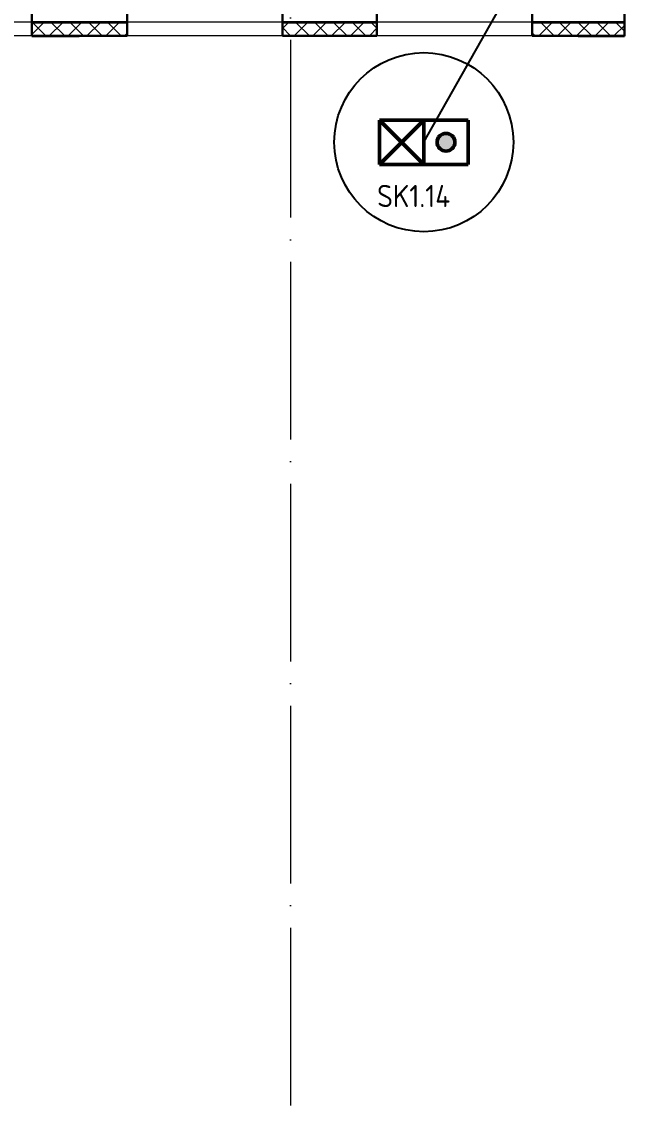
# Model space of a CAD drawing. Header units: millimetres. Extents: x -325553 to 627452, y -28539 to 738858.
# Drawn here: x -18945 to -12150, y 173030 to 185171 of the extents above; entities that cross this region are included whole.
import ezdxf

# ---------------------------------------------------------------- set-up
doc = ezdxf.new("R2010")
doc.units = ezdxf.units.MM
doc.set_wipeout_variables(frame=1)
doc.linetypes.add('ADSK_Линия сетки', pattern=[25, 20, -2.5, 0, -2.5])
doc.layers.add('000_доп.МДУ', color=7, linetype='Continuous')
for name, color, linetype, lineweight in [('Маркировка Не АУ', 7, 'Continuous', 25), ('НО СКУД', 7, 'Continuous', 50), ('Оси', 252, 'Continuous', 9), ('Стены внутренние', 7, 'Continuous', 18), ('Стены наружные', 7, 'Continuous', 18), ('Стены штриховка', 7, 'Continuous', 9)]:
    doc.layers.add(name, color=color, linetype=linetype, lineweight=lineweight)
doc.styles.add('ISOCPEUR', font='isocpeur.ttf', dxfattribs={"width": 0.9, "height": 350})

# ---------------------------------------------------------------- blocks, each defined once
blk = doc.blocks.new('1 этаж')
at = {"layer": 'Оси', "color": 251, "linetype": 'ADSK_Линия сетки', "ltscale": 100, "true_color": 0x636466}
blk.add_line((-16656, 32207), (-16656, -33770), dxfattribs=at)
at = {"layer": 'Стены внутренние', "color": 251, "lineweight": 30, "true_color": 0x636466}
for p, q in [((-19571, 15456), (-19571, 14906)), ((-18496, 14906), (-18496, 15456)), ((-16746, 15456), (-16746, 14906)), ((-15681, 14906), (-15681, 15456)), ((-13931, 15456), (-13931, 14906)), ((-12891, 14906), (-12891, 15456)), ((-19571, 14906), (-18496, 14906)), ((-19571, 14896), (-19571, 14754)), ((-18496, 14754), (-18496, 14896)), ((-16746, 14906), (-15681, 14906)), ((-16746, 14896), (-16746, 14754)), ((-15681, 14754), (-15681, 14896)), ((-13931, 14906), (-12891, 14906)), ((-13931, 14896), (-13931, 14754)), ((-12891, 14754), (-12891, 14896)), ((-19571, 14754), (-18496, 14754)), ((-16746, 14754), (-15681, 14754)), ((-13931, 14754), (-13411, 14754))]:
    blk.add_line(p, q, dxfattribs=at)
at = {"layer": 'Стены внутренние', "color": 251, "true_color": 0x636466}
for p, q in [((-19571, 14906), (-21321, 14906)), ((-16746, 14906), (-18496, 14906)), ((-13931, 14906), (-15681, 14906)), ((-19571, 14754), (-21321, 14754)), ((-16746, 14754), (-18496, 14754)), ((-13931, 14754), (-15681, 14754))]:
    blk.add_line(p, q, dxfattribs=at)
at = {"layer": 'Стены внутренние', "color": 251, "linetype": 'Continuous', "lineweight": 9, "true_color": 0x636466}
for p, q in [((-19569, 14768), (-19441, 14896)), ((-19415, 14756), (-19555, 14896)), ((-19369, 14756), (-19229, 14896)), ((-19203, 14756), (-19343, 14896)), ((-19157, 14756), (-19017, 14896)), ((-18991, 14756), (-19131, 14896)), ((-18944, 14756), (-18804, 14896)), ((-18779, 14756), (-18919, 14896)), ((-18732, 14756), (-18592, 14896)), ((-18567, 14756), (-18707, 14896)), ((-16746, 14834), (-16683, 14896)), ((-16657, 14756), (-16746, 14845)), ((-16744, 14825), (-16746, 14829)), ((-16611, 14756), (-16471, 14896)), ((-16445, 14756), (-16585, 14896)), ((-16399, 14756), (-16259, 14896)), ((-16233, 14756), (-16373, 14896)), ((-16187, 14756), (-16047, 14896)), ((-16021, 14756), (-16161, 14896)), ((-15975, 14756), (-15835, 14896)), ((-15809, 14756), (-15949, 14896)), ((-15762, 14756), (-15681, 14838)), ((-15681, 14840), (-15737, 14896)), ((-13931, 14891), (-13925, 14896)), ((-13931, 14828), (-13929, 14828)), ((-13853, 14756), (-13713, 14896)), ((-13687, 14756), (-13827, 14896)), ((-13641, 14756), (-13501, 14896)), ((-13475, 14756), (-13615, 14896)), ((-13429, 14756), (-13289, 14896)), ((-13263, 14756), (-13403, 14896)), ((-13217, 14756), (-13077, 14896)), ((-13051, 14756), (-13191, 14896)), ((-13005, 14756), (-12891, 14870)), ((-12893, 14810), (-12979, 14896)), ((-19493, 14756), (-19494, 14754)), ((-19284, 14754), (-19285, 14756)), ((-18520, 14756), (-18498, 14779)), ((-16677, 14756), (-16679, 14754)), ((-16468, 14754), (-16469, 14756)), ((-13900, 14756), (-13929, 14785))]:
    blk.add_line(p, q, dxfattribs=at)
at = {"layer": 'Стены наружные', "color": 251, "lineweight": 30, "true_color": 0x636466}
for p, q in [((-19571, 14906), (-19571, 14896)), ((-18496, 14896), (-18496, 14906)), ((-16746, 14906), (-16746, 14896)), ((-15681, 14896), (-15681, 14906)), ((-13931, 14906), (-13931, 14896)), ((-12891, 14896), (-12891, 14906)), ((-19036, 14753), (-19571, 14753)), ((-19571, 14753), (-19571, 14748)), ((-19571, 14748), (-19036, 14748)), ((-19036, 14748), (-19036, 14753)), ((-12891, 14754), (-13411, 14754)), ((-13411, 14754), (-13411, 14749)), ((-13411, 14749), (-12891, 14749)), ((-12891, 14749), (-12891, 14754))]:
    blk.add_line(p, q, dxfattribs=at)
at = {"layer": 'Стены наружные', "color": 251, "linetype": 'Continuous', "lineweight": 9, "true_color": 0x636466}
for p, q in [((-19495, 14753), (-19498, 14748)), ((-19280, 14748), (-19283, 14753))]:
    blk.add_line(p, q, dxfattribs=at)
at = {"layer": 'Стены штриховка', "color": 251, "true_color": 0x636466}
for p, q in [((-18496, 14896), (-19571, 14896)), ((-19569, 14830), (-19571, 14830)), ((-19569, 14830), (-19569, 14756)), ((-18496, 14830), (-18498, 14830)), ((-18498, 14756), (-18498, 14830)), ((-15681, 14896), (-16746, 14896)), ((-16744, 14830), (-16746, 14830)), ((-16744, 14830), (-16744, 14756)), ((-15681, 14830), (-15683, 14830)), ((-15683, 14756), (-15683, 14830)), ((-12891, 14896), (-13931, 14896)), ((-13929, 14830), (-13931, 14830)), ((-13929, 14830), (-13929, 14756)), ((-12891, 14830), (-12893, 14830)), ((-12893, 14756), (-12893, 14830)), ((-19569, 14756), (-18498, 14756)), ((-16744, 14756), (-15683, 14756)), ((-13929, 14756), (-12893, 14756))]:
    blk.add_line(p, q, dxfattribs=at)
blk = doc.blocks.new('2 идентификатора - считыватель + кнопка')
at = {"color": 4}
blk.add_wipeout([(-500, 250), (500, 250), (500, -250), (-500, -250)], dxfattribs=at).dxf.layer = 'НО СКУД'
at = {"layer": 'НО СКУД'}
h = blk.add_hatch(color=4, dxfattribs=at)
h.dxf.hatch_style = 1
h.paths.add_polyline_path([(-350, 0, 1), (-150, 0, 1)])
at = {"layer": 'НО СКУД', "color": 4, "ltscale": 30}
blk.add_line((-500, -250), (-500, 250), dxfattribs=at)
at = {"layer": 'НО СКУД', "color": 4}
for p, q in [((-500, -250), (-500, 250)), ((-500, 250), (500, 250)), ((0, -250), (0, 250)), ((0, -250), (500, 250)), ((0, 250), (500, -250)), ((500, 250), (500, -250)), ((500, -250), (-500, -250))]:
    blk.add_line(p, q, dxfattribs=at)
at = {"layer": 'НО СКУД', "color": 4, "ltscale": 30}
blk.add_circle((-250, 0), 100, dxfattribs=at)

msp = doc.modelspace()

# ---------------------------------------------------------------- block references
at = {"layer": '000_доп.МДУ', "color": 7, "lineweight": 0}
msp.add_blockref('1 этаж', (740.6, 170258), dxfattribs=at)

# ---------------------------------------------------------------- next in the draw order: block references
at = {"layer": 'НО СКУД', "rotation": 179.9999999996129}
msp.add_blockref('2 идентификатора - считыватель + кнопка', (-14411.2, 183812.2), dxfattribs=at)

# ---------------------------------------------------------------- next in the draw order: texts
at = {"layer": 'Маркировка Не АУ', "insert": (-14525.3, 183206.6), "char_height": 250, "width": 1035.25, "attachment_point": 5, "style": 'ISOCPEUR', "bg_fill": 3, "box_fill_scale": 1, "bg_fill_color": 256, "bg_fill_transparency": 0}
msp.add_mtext('SK1.14', dxfattribs=at)

# ---------------------------------------------------------------- next in the draw order: linework, layer by layer
at = {"color": 7}
msp.add_lwpolyline([(-14411.2, 183812.2), (-12859.4, 186555.9)], dxfattribs=at)
msp.add_circle((-14411.2, 183812.2), 1008.8, dxfattribs=at)

doc.saveas('drawing.dxf')
